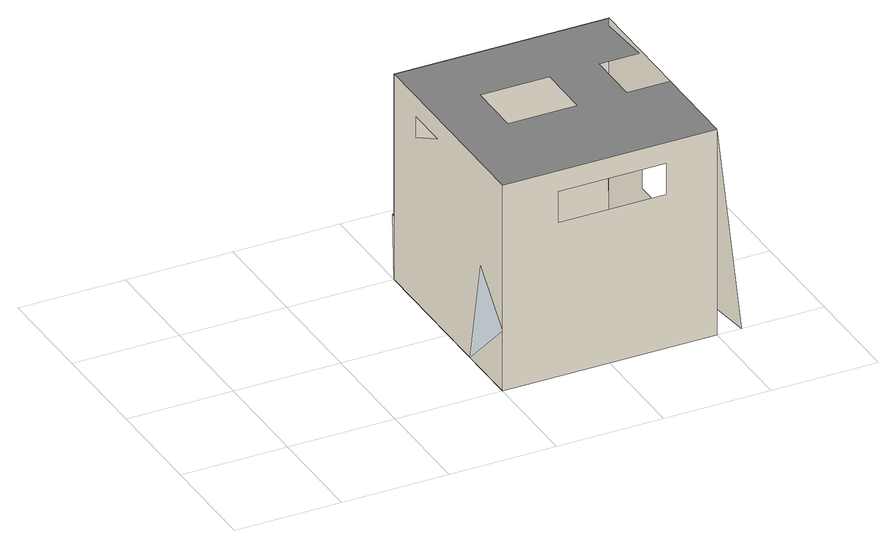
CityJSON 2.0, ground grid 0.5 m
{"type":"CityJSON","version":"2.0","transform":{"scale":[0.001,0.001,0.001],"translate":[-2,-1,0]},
"CityObjects":{
"object1":{"type":"GenericCityObject","attributes":{"function":"something"},"geometry":[{"type":"MultiSurface","lod":"1","boundaries":[[[0,1,2,3],[4,5,6,7],[4,5,6,7],[8,9,10,11],[12,13,14,15]],[[1,16,17,2],[18,19,20,21],[22,23,24,25],[26,27,28,29]],[[16,30,31,17],[32,33,34,35],[36,37,38,39]],[[3,40,41,31,30,42,43,0]],[[16,1,0,30],[44,45,46],[47,48,49]],[[31,3,2,50],[51,52,53,54]]],"semantics":{"surfaces":[{"type":"GroundSurface"},{"type":"WallSurface","on_footprint_edge":true}],"values":[0,1,null,1,1,1]}}]}
},
"vertices":[
[1000,1000,1000],[1000,0,1000],[2000,0,1000],[2000,1000,1000],[1246,687,1000],[1565,687,1000],[1565,433,1000],[1246,433,1000],[1798,687,1000],[2315,687,1000],[2315,433,1000],[1798,433,1000],[1245,688,1000],[1566,688,1000],[1566,432,1000],[1245,432,1000],[1000,0,0],[2000,0,0],[229,0,897],[729,0,897],[729,0,748],[229,0,748],[1263,0,897],[1763,0,897],[1763,0,748],[1263,0,748],[1342,0,877],[1684,0,877],[1684,0,768],[1342,0,768],[1000,1000,0],[2000,1000,0],[1298,313,0],[1702,313,0],[1702,582,0],[1298,582,0],[1500,178,0],[1814,178,0],[1814,448,0],[1500,448,0],[2000,1000,300],[2000,1015,310],[1000,1015,310],[1000,1000,300],[1000,0,290],[1000,299,0],[1000,200,500],[1000,800,900],[1000,600,900],[1000,800,800],[2115,0,0],[2000,223,595],[2000,223,338],[2000,689,338],[2000,689,595]
]}
